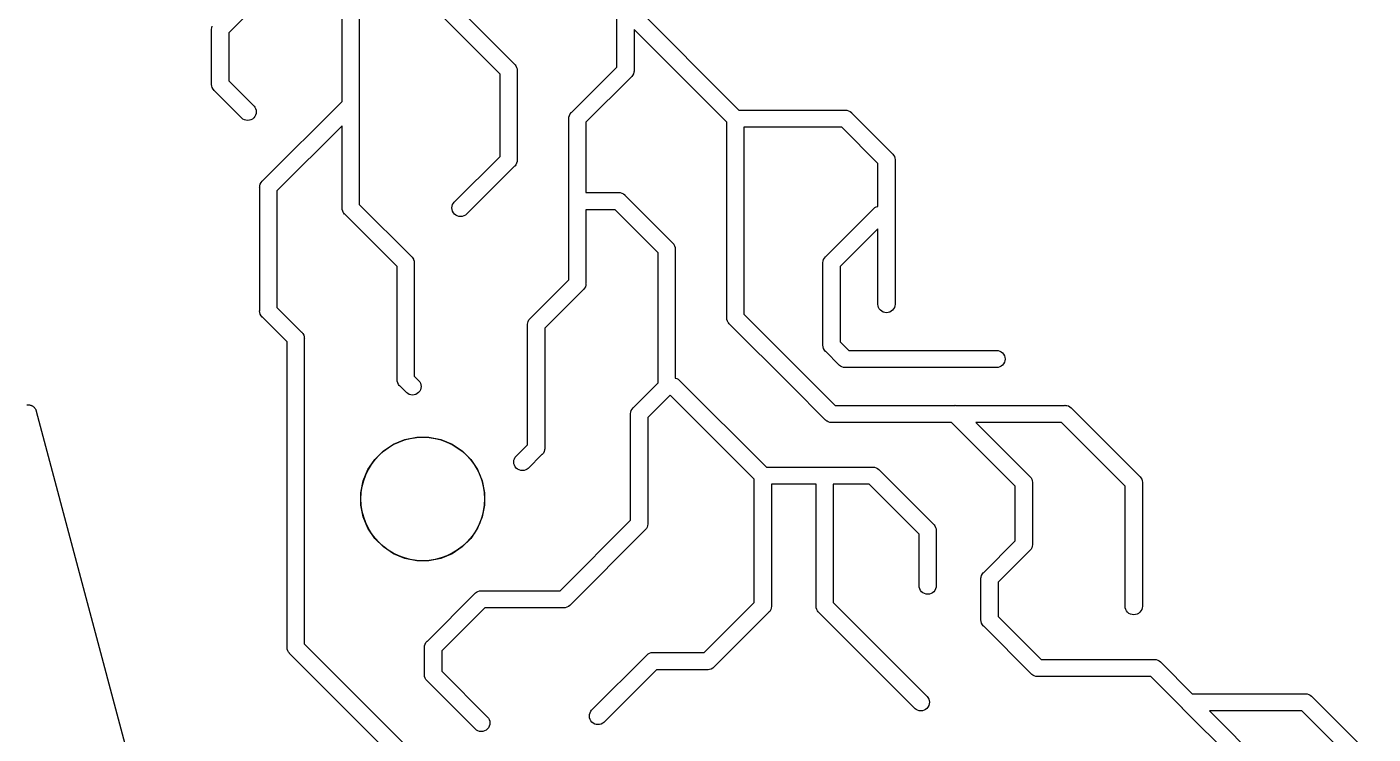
# Model space of a CAD drawing. Extents: x 5.02 to 6.67, y -5.6 to -2.91.
# Drawn here: x 5.846 to 6.617, y -4.278 to -3.873 of the extents above; entities that cross this region are included whole.
import ezdxf

# ---------------------------------------------------------------- set-up
doc = ezdxf.new("R2010")
doc.units = 0
doc.header["$MEASUREMENT"] = 0
doc.layers.add('BLACK', color=7, linetype='CONTINUOUS')

msp = doc.modelspace()

# ---------------------------------------------------------------- linework, layer by layer
at = {"layer": 'BLACK', "linetype": 'CONTINUOUS'}
for p, q in [((6.00394, -3.83373), (5.96161, -3.87605)), ((6.02657, -3.91528), (6.02657, -3.85637)), ((6.03642, -3.85457), (6.03642, -3.91708)), ((6.09154, -3.86017), (6.12536, -3.89399)), ((6.18406, -3.8956), (6.18406, -3.86245)), ((6.1939, -3.86017), (6.25401, -3.92028)), ((5.95177, -3.87377), (5.95184, -3.87305)), ((5.95184, -3.87305), (5.95212, -3.87212)), ((6.11713, -3.89968), (6.08331, -3.86586)), ((5.95175, -3.87402), (5.95177, -3.87377)), ((5.95177, -3.87426), (5.95175, -3.87402)), ((5.95177, -3.87377), (5.95177, -3.87377)), ((5.95177, -3.90527), (5.95177, -3.87426)), ((5.96161, -3.87605), (5.96161, -3.90347)), ((6.24705, -3.92724), (6.1939, -3.87409)), ((6.1939, -3.87409), (6.1939, -3.8974)), ((6.12536, -3.89399), (6.12554, -3.89414)), ((6.12554, -3.89414), (6.1257, -3.89433)), ((6.1257, -3.89433), (6.1257, -3.89433)), ((6.1257, -3.89433), (6.12608, -3.89479)), ((6.12608, -3.89479), (6.12616, -3.89489)), ((6.12616, -3.89489), (6.12662, -3.89575)), ((6.12662, -3.89575), (6.1269, -3.89667)), ((6.15811, -3.92155), (6.18406, -3.8956)), ((5.96161, -3.90347), (5.97609, -3.91795)), ((6.11713, -3.94678), (6.11713, -3.89968)), ((6.1269, -3.89667), (6.12697, -3.8974)), ((6.12697, -3.8974), (6.12697, -3.8974)), ((6.12697, -3.8974), (6.12699, -3.89764)), ((6.12699, -3.89764), (6.12697, -3.89788)), ((6.12697, -3.89788), (6.12697, -3.94858)), ((6.19229, -3.90129), (6.16634, -3.92724)), ((6.19247, -3.90113), (6.19229, -3.90129)), ((6.19263, -3.90095), (6.19247, -3.90113)), ((6.19309, -3.90039), (6.19263, -3.90095)), ((6.19263, -3.90095), (6.19263, -3.90095)), ((6.19355, -3.89953), (6.19309, -3.90039)), ((6.19309, -3.90039), (6.19309, -3.90039)), ((6.19383, -3.8986), (6.19355, -3.89953)), ((6.1939, -3.89788), (6.19383, -3.8986)), ((6.1939, -3.8974), (6.19392, -3.89764)), ((6.19392, -3.89764), (6.1939, -3.89788)), ((6.1939, -3.89788), (6.1939, -3.89788)), ((5.95175, -3.90551), (5.95177, -3.90527)), ((5.95184, -3.90648), (5.95175, -3.90551)), ((5.95212, -3.9074), (5.95184, -3.90648)), ((5.95258, -3.90826), (5.95212, -3.9074)), ((5.95281, -3.90854), (5.95258, -3.90826)), ((5.9532, -3.90901), (5.95281, -3.90854)), ((5.95338, -3.90916), (5.9532, -3.90901)), ((5.96913, -3.92491), (5.95338, -3.90916)), ((5.97609, -3.91795), (5.97655, -3.91851)), ((5.97655, -3.91851), (5.97701, -3.91937)), ((5.97701, -3.91937), (5.97729, -3.9203)), ((5.98094, -3.96092), (6.02657, -3.91528)), ((6.03642, -3.91708), (6.03644, -3.91732)), ((6.03644, -3.91732), (6.03642, -3.91756)), ((6.03642, -3.91756), (6.03642, -3.97434)), ((5.96969, -3.92537), (5.96913, -3.92491)), ((5.97055, -3.92583), (5.96969, -3.92537)), ((5.97148, -3.92611), (5.97055, -3.92583)), ((5.97244, -3.9262), (5.97148, -3.92611)), ((5.97341, -3.92611), (5.97244, -3.9262)), ((5.97433, -3.92583), (5.97341, -3.92611)), ((5.97519, -3.92537), (5.97433, -3.92583)), ((5.97594, -3.92476), (5.97519, -3.92537)), ((5.97655, -3.92401), (5.97594, -3.92476)), ((5.97701, -3.92315), (5.97655, -3.92401)), ((5.97729, -3.92222), (5.97701, -3.92315)), ((5.97729, -3.9203), (5.97739, -3.92126)), ((5.97739, -3.92126), (5.97729, -3.92222)), ((6.15647, -3.9252), (6.1565, -3.92496)), ((6.1565, -3.92544), (6.15647, -3.9252)), ((6.1565, -3.92496), (6.15657, -3.92423)), ((6.1565, -3.92496), (6.1565, -3.92496)), ((6.1565, -3.9722), (6.1565, -3.92544)), ((6.15657, -3.92423), (6.15685, -3.9233)), ((6.15685, -3.9233), (6.15731, -3.92245)), ((6.15731, -3.92245), (6.15792, -3.9217)), ((6.15792, -3.9217), (6.15811, -3.92155)), ((6.16634, -3.92724), (6.16634, -3.96752)), ((6.24705, -4.03913), (6.24705, -3.92724)), ((6.25401, -3.92028), (6.31472, -3.92028)), ((6.31472, -3.92028), (6.31496, -3.92025)), ((6.31496, -3.92025), (6.3152, -3.92028)), ((6.3152, -3.92028), (6.3152, -3.92028)), ((6.3152, -3.92028), (6.31593, -3.92035)), ((6.31593, -3.92035), (6.31685, -3.92063)), ((6.31685, -3.92063), (6.31771, -3.92109)), ((6.31771, -3.92109), (6.31846, -3.9217)), ((6.31846, -3.9217), (6.31861, -3.92189)), ((6.31861, -3.92189), (6.34189, -3.94517)), ((6.02657, -3.9292), (5.98917, -3.96661)), ((6.02657, -3.97614), (6.02657, -3.9292)), ((6.31292, -3.93012), (6.25689, -3.93012)), ((6.25689, -3.93012), (6.25689, -4.03733)), ((6.33366, -3.95086), (6.31292, -3.93012)), ((6.09084, -3.97307), (6.11713, -3.94678)), ((6.1269, -3.94978), (6.12662, -3.95071)), ((6.12697, -3.94906), (6.1269, -3.94978)), ((6.12697, -3.94858), (6.12699, -3.94882)), ((6.12699, -3.94882), (6.12697, -3.94906)), ((6.12697, -3.94906), (6.12697, -3.94906)), ((6.34189, -3.94517), (6.34208, -3.94532)), ((6.34208, -3.94532), (6.34223, -3.94551)), ((6.34223, -3.94551), (6.34223, -3.94551)), ((6.34223, -3.94551), (6.34269, -3.94607)), ((6.34269, -3.94607), (6.34269, -3.94607)), ((6.34269, -3.94607), (6.34315, -3.94693)), ((6.34315, -3.94693), (6.34343, -3.94785)), ((6.34343, -3.94785), (6.3435, -3.94858)), ((6.3435, -3.94858), (6.3435, -3.94858)), ((6.3435, -3.94858), (6.34353, -3.94882)), ((6.34353, -3.94882), (6.3435, -3.94906)), ((6.3435, -3.94906), (6.3435, -3.98007)), ((6.12536, -3.95247), (6.0978, -3.98003)), ((6.12554, -3.95232), (6.12536, -3.95247)), ((6.1257, -3.95213), (6.12554, -3.95232)), ((6.12616, -3.95157), (6.1257, -3.95213)), ((6.1257, -3.95213), (6.1257, -3.95213)), ((6.12662, -3.95071), (6.12616, -3.95157)), ((6.12616, -3.95157), (6.12616, -3.95157)), ((6.33366, -3.97547), (6.33366, -3.95086)), ((5.97931, -3.96457), (5.97933, -3.96433)), ((5.97933, -3.96481), (5.97931, -3.96457)), ((5.97933, -3.96433), (5.9794, -3.9636)), ((5.97933, -3.96433), (5.97933, -3.96433)), ((5.97933, -4.03519), (5.97933, -3.96481)), ((5.9794, -3.9636), (5.97968, -3.96267)), ((5.97968, -3.96267), (5.98014, -3.96182)), ((5.98014, -3.96182), (5.98076, -3.96107)), ((5.98076, -3.96107), (5.98094, -3.96092)), ((5.98917, -3.96661), (5.98917, -4.03339)), ((6.09038, -3.97363), (6.09084, -3.97307)), ((6.15647, -3.97244), (6.1565, -3.9722)), ((6.1565, -3.97268), (6.15647, -3.97244)), ((6.1565, -4.01765), (6.1565, -3.97268)), ((6.16634, -3.96752), (6.1848, -3.96752)), ((6.1848, -3.96752), (6.18504, -3.9675)), ((6.18504, -3.9675), (6.18528, -3.96752)), ((6.18528, -3.96752), (6.18528, -3.96752)), ((6.18528, -3.96752), (6.186, -3.96759)), ((6.186, -3.96759), (6.18693, -3.96787)), ((6.18693, -3.96787), (6.18779, -3.96833)), ((6.18779, -3.96833), (6.18854, -3.96894)), ((6.18854, -3.96894), (6.18869, -3.96913)), ((6.18869, -3.96913), (6.21591, -3.99635)), ((6.02655, -3.97638), (6.02657, -3.97614)), ((6.02665, -3.97734), (6.02655, -3.97638)), ((6.02693, -3.97827), (6.02665, -3.97734)), ((6.02738, -3.97913), (6.02693, -3.97827)), ((6.02757, -3.97935), (6.02738, -3.97913)), ((6.028, -3.97987), (6.02757, -3.97935)), ((6.02819, -3.98003), (6.028, -3.97987)), ((6.05807, -4.00991), (6.02819, -3.98003)), ((6.03642, -3.97434), (6.0663, -4.00422)), ((6.08954, -3.97638), (6.08964, -3.97541)), ((6.08964, -3.97734), (6.08954, -3.97638)), ((6.08964, -3.97541), (6.08992, -3.97449)), ((6.08992, -3.97827), (6.08964, -3.97734)), ((6.08992, -3.97449), (6.09038, -3.97363)), ((6.09038, -3.97913), (6.08992, -3.97827)), ((6.09099, -3.97987), (6.09038, -3.97913)), ((6.09174, -3.98049), (6.09099, -3.97987)), ((6.0926, -3.98095), (6.09174, -3.98049)), ((6.09352, -3.98123), (6.0926, -3.98095)), ((6.09449, -3.98132), (6.09352, -3.98123)), ((6.09545, -3.98123), (6.09449, -3.98132)), ((6.09638, -3.98095), (6.09545, -3.98123)), ((6.09724, -3.98049), (6.09638, -3.98095)), ((6.0978, -3.98003), (6.09724, -3.98049)), ((6.183, -3.97736), (6.16634, -3.97736)), ((6.16634, -3.97736), (6.16634, -4.01944)), ((6.20768, -4.00204), (6.183, -3.97736)), ((6.30378, -4.00422), (6.331, -3.97701)), ((6.331, -3.97701), (6.33115, -3.97682)), ((6.33115, -3.97682), (6.33134, -3.97666)), ((6.33134, -3.97666), (6.3319, -3.9762)), ((6.33134, -3.97666), (6.33134, -3.97666)), ((6.3319, -3.9762), (6.33275, -3.97575)), ((6.3319, -3.9762), (6.3319, -3.9762)), ((6.3319, -3.9762), (6.3319, -3.9762)), ((6.33275, -3.97575), (6.33366, -3.97547)), ((6.3435, -3.98007), (6.34353, -3.98031)), ((6.34353, -3.98031), (6.3435, -3.98056)), ((6.3435, -3.98056), (6.3435, -4.03174)), ((6.33366, -3.98826), (6.31201, -4.00991)), ((6.33366, -4.03174), (6.33366, -3.98826)), ((6.21591, -3.99635), (6.2161, -3.9965)), ((6.2161, -3.9965), (6.21625, -3.99669)), ((6.0663, -4.00422), (6.06649, -4.00438)), ((6.06649, -4.00438), (6.06664, -4.00456)), ((6.20768, -4.0767), (6.20768, -4.00204)), ((6.21625, -3.99669), (6.21625, -3.99669)), ((6.21625, -3.99669), (6.21663, -3.99715)), ((6.21663, -3.99715), (6.21671, -3.99725)), ((6.21671, -3.99725), (6.21717, -3.99811)), ((6.21717, -3.99811), (6.21745, -3.99904)), ((6.21745, -3.99904), (6.21752, -3.99976)), ((6.21752, -3.99976), (6.21752, -3.99976)), ((6.21752, -3.99976), (6.21754, -4)), ((6.21754, -4), (6.21752, -4.00024)), ((6.21752, -4.00024), (6.21752, -4.0739)), ((6.30297, -4.00513), (6.30359, -4.00438)), ((6.30359, -4.00438), (6.30378, -4.00422)), ((6.05807, -4.07456), (6.05807, -4.00991)), ((6.06664, -4.00456), (6.0671, -4.00513)), ((6.0671, -4.00513), (6.06748, -4.00583)), ((6.06748, -4.00583), (6.06756, -4.00598)), ((6.06756, -4.00598), (6.06784, -4.00691)), ((6.06784, -4.00691), (6.06791, -4.00763)), ((6.06791, -4.00763), (6.06791, -4.00763)), ((6.06791, -4.00763), (6.06794, -4.00787)), ((6.06794, -4.00787), (6.06791, -4.00812)), ((6.06791, -4.00812), (6.06791, -4.07276)), ((6.30214, -4.00787), (6.30217, -4.00763)), ((6.30217, -4.00812), (6.30214, -4.00787)), ((6.30217, -4.00763), (6.30224, -4.00691)), ((6.30217, -4.00763), (6.30217, -4.00763)), ((6.30217, -4.05488), (6.30217, -4.00812)), ((6.30224, -4.00691), (6.30252, -4.00598)), ((6.30252, -4.00598), (6.30297, -4.00513)), ((6.31201, -4.00991), (6.31201, -4.05308)), ((6.13449, -4.03966), (6.1565, -4.01765)), ((6.16634, -4.01944), (6.16636, -4.01969)), ((6.16636, -4.01969), (6.16634, -4.01993)), ((6.16473, -4.02334), (6.14272, -4.04535)), ((6.16491, -4.02318), (6.16473, -4.02334)), ((6.16507, -4.02299), (6.16491, -4.02318)), ((6.16553, -4.02243), (6.16507, -4.02299)), ((6.16507, -4.02299), (6.16507, -4.02299)), ((6.16599, -4.02158), (6.16553, -4.02243)), ((6.16627, -4.02065), (6.16599, -4.02158)), ((6.16634, -4.01993), (6.16627, -4.02065)), ((6.16634, -4.01993), (6.16634, -4.01993)), ((5.97931, -4.03543), (5.97933, -4.03519)), ((5.98917, -4.03339), (6.00331, -4.04753)), ((6.33373, -4.03246), (6.33366, -4.03174)), ((6.33401, -4.03339), (6.33373, -4.03246)), ((6.33447, -4.03424), (6.33401, -4.03339)), ((6.33509, -4.03499), (6.33447, -4.03424)), ((6.33584, -4.03561), (6.33509, -4.03499)), ((6.34208, -4.03499), (6.34133, -4.03561)), ((6.34269, -4.03424), (6.34208, -4.03499)), ((6.34315, -4.03339), (6.34269, -4.03424)), ((6.34343, -4.03246), (6.34315, -4.03339)), ((6.3435, -4.03174), (6.34343, -4.03246)), ((5.9794, -4.0364), (5.97931, -4.03543)), ((5.97968, -4.03733), (5.9794, -4.0364)), ((5.98014, -4.03818), (5.97968, -4.03733)), ((5.98037, -4.03846), (5.98014, -4.03818)), ((5.98076, -4.03893), (5.98037, -4.03846)), ((5.98094, -4.03908), (5.98076, -4.03893)), ((5.99508, -4.05322), (5.98094, -4.03908)), ((6.13287, -4.04307), (6.13295, -4.04234)), ((6.13295, -4.04234), (6.13323, -4.04141)), ((6.13323, -4.04141), (6.13368, -4.04056)), ((6.13368, -4.04056), (6.1343, -4.03981)), ((6.1343, -4.03981), (6.13449, -4.03966)), ((6.24702, -4.03937), (6.24705, -4.03913)), ((6.24712, -4.04033), (6.24702, -4.03937)), ((6.2474, -4.04126), (6.24712, -4.04033)), ((6.24786, -4.04212), (6.2474, -4.04126)), ((6.24804, -4.04234), (6.24786, -4.04212)), ((6.24847, -4.04287), (6.24804, -4.04234)), ((6.24866, -4.04302), (6.24847, -4.04287)), ((6.25689, -4.03733), (6.29105, -4.07149)), ((6.33669, -4.03606), (6.33584, -4.03561)), ((6.33762, -4.03635), (6.33669, -4.03606)), ((6.33858, -4.03644), (6.33762, -4.03635)), ((6.33955, -4.03635), (6.33858, -4.03644)), ((6.34048, -4.03606), (6.33955, -4.03635)), ((6.34133, -4.03561), (6.34048, -4.03606)), ((6.00331, -4.04753), (6.0035, -4.04768)), ((6.0035, -4.04768), (6.00365, -4.04787)), ((6.00365, -4.04787), (6.00365, -4.04787)), ((6.00365, -4.04787), (6.00388, -4.04816)), ((6.00388, -4.04816), (6.00411, -4.04843)), ((6.00411, -4.04843), (6.00457, -4.04929)), ((6.00457, -4.04929), (6.00485, -4.05022)), ((6.00485, -4.05022), (6.00492, -4.05094)), ((6.13285, -4.04331), (6.13287, -4.04307)), ((6.13287, -4.04355), (6.13285, -4.04331)), ((6.13287, -4.04307), (6.13287, -4.04307)), ((6.13287, -4.11213), (6.13287, -4.04355)), ((6.14272, -4.04535), (6.14272, -4.11393)), ((6.28409, -4.07845), (6.24866, -4.04302)), ((5.99508, -4.2281), (5.99508, -4.05322)), ((6.00492, -4.05094), (6.00492, -4.05094)), ((6.00492, -4.05094), (6.00495, -4.05118)), ((6.00495, -4.05118), (6.00492, -4.05142)), ((6.00492, -4.05142), (6.00492, -4.22631)), ((6.30214, -4.05512), (6.30217, -4.05488)), ((6.30224, -4.05608), (6.30214, -4.05512)), ((6.30252, -4.05701), (6.30224, -4.05608)), ((6.30297, -4.05787), (6.30252, -4.05701)), ((6.30343, -4.05842), (6.30297, -4.05787)), ((6.31201, -4.05308), (6.317, -4.05807)), ((6.317, -4.05807), (6.40182, -4.05807)), ((6.40182, -4.05807), (6.40254, -4.05814)), ((6.40254, -4.05814), (6.40347, -4.05842)), ((6.30359, -4.05861), (6.30343, -4.05842)), ((6.30378, -4.05877), (6.30359, -4.05861)), ((6.31131, -4.0663), (6.30378, -4.05877)), ((6.40347, -4.05842), (6.40432, -4.05888)), ((6.40432, -4.05888), (6.40507, -4.0595)), ((6.40507, -4.0595), (6.40569, -4.06024)), ((6.40569, -4.06574), (6.40507, -4.06649)), ((6.40569, -4.06024), (6.40614, -4.0611)), ((6.40614, -4.06488), (6.40569, -4.06574)), ((6.40614, -4.0611), (6.40642, -4.06203)), ((6.40642, -4.06396), (6.40614, -4.06488)), ((6.40642, -4.06203), (6.40652, -4.06299)), ((6.40652, -4.06299), (6.40642, -4.06396)), ((6.06791, -4.07276), (6.07058, -4.07543)), ((6.29105, -4.07149), (6.29105, -4.07149)), ((6.29105, -4.07149), (6.30913, -4.08957)), ((6.31146, -4.06649), (6.31131, -4.0663)), ((6.31165, -4.06664), (6.31146, -4.06649)), ((6.31221, -4.0671), (6.31165, -4.06664)), ((6.31307, -4.06756), (6.31221, -4.0671)), ((6.314, -4.06784), (6.31307, -4.06756)), ((6.31472, -4.06791), (6.314, -4.06784)), ((6.31496, -4.06794), (6.31472, -4.06791)), ((6.31472, -4.06791), (6.31472, -4.06791)), ((6.3152, -4.06791), (6.31496, -4.06794)), ((6.40182, -4.06791), (6.3152, -4.06791)), ((6.40254, -4.06784), (6.40182, -4.06791)), ((6.40347, -4.06756), (6.40254, -4.06784)), ((6.40432, -4.0671), (6.40347, -4.06756)), ((6.40507, -4.06649), (6.40432, -4.0671)), ((6.05805, -4.0748), (6.05807, -4.07456)), ((6.05814, -4.07577), (6.05805, -4.0748)), ((6.05842, -4.0767), (6.05814, -4.07577)), ((6.05888, -4.07755), (6.05842, -4.0767)), ((6.05934, -4.07811), (6.05888, -4.07755)), ((6.0595, -4.0783), (6.05934, -4.07811)), ((6.05968, -4.07845), (6.0595, -4.0783)), ((6.06362, -4.08239), (6.05968, -4.07845)), ((6.07104, -4.08149), (6.07043, -4.08224)), ((6.07058, -4.07543), (6.07104, -4.07599)), ((6.07104, -4.07599), (6.0715, -4.07685)), ((6.0715, -4.08063), (6.07104, -4.08149)), ((6.0715, -4.07685), (6.07178, -4.07778)), ((6.07178, -4.0797), (6.0715, -4.08063)), ((6.07178, -4.07778), (6.07187, -4.07874)), ((6.07187, -4.07874), (6.07178, -4.0797)), ((6.19354, -4.09084), (6.20768, -4.0767)), ((6.21752, -4.0739), (6.21843, -4.07417)), ((6.21843, -4.07417), (6.21928, -4.07463)), ((6.21928, -4.07463), (6.22003, -4.07524)), ((6.22003, -4.07524), (6.22019, -4.07543)), ((6.22019, -4.07543), (6.26975, -4.125)), ((6.30344, -4.0978), (6.28409, -4.07845)), ((6.28409, -4.07845), (6.28409, -4.07845)), ((5.84584, -4.08925), (5.846, -4.08924)), ((5.846, -4.08924), (5.84617, -4.08922)), ((5.84617, -4.08922), (5.84649, -4.08923)), ((5.84649, -4.08923), (5.84682, -4.08922)), ((5.84682, -4.08922), (5.84698, -4.08925)), ((5.84698, -4.08925), (5.84714, -4.08926)), ((5.84714, -4.08926), (5.84746, -4.08933)), ((6.06418, -4.08285), (6.06362, -4.08239)), ((6.06504, -4.08331), (6.06418, -4.08285)), ((6.06596, -4.08359), (6.06504, -4.08331)), ((6.06693, -4.08369), (6.06596, -4.08359)), ((6.06789, -4.08359), (6.06693, -4.08369)), ((6.06882, -4.08331), (6.06789, -4.08359)), ((6.06968, -4.08285), (6.06882, -4.08331)), ((6.07043, -4.08224), (6.06968, -4.08285)), ((6.21457, -4.08373), (6.20177, -4.09653)), ((6.2628, -4.13196), (6.21457, -4.08373)), ((5.84746, -4.08933), (5.84778, -4.08939)), ((5.84778, -4.08939), (5.84793, -4.08944)), ((5.84793, -4.08944), (5.84809, -4.08948)), ((5.84809, -4.08948), (5.84839, -4.08962)), ((5.84839, -4.08962), (5.84869, -4.08973)), ((5.84869, -4.08973), (5.84883, -4.08982)), ((5.84883, -4.08982), (5.84898, -4.08989)), ((5.84898, -4.08989), (5.84924, -4.09008)), ((5.84924, -4.09008), (5.84952, -4.09025)), ((5.84952, -4.09025), (5.84964, -4.09037)), ((5.84964, -4.09037), (5.84977, -4.09046)), ((5.84977, -4.09046), (5.84999, -4.0907)), ((5.84999, -4.0907), (5.85023, -4.09092)), ((5.85023, -4.09092), (5.85032, -4.09106)), ((5.85032, -4.09106), (5.85043, -4.09118)), ((5.85043, -4.09118), (5.8506, -4.09145)), ((5.8506, -4.09145), (5.85079, -4.09172)), ((5.85079, -4.09172), (5.85086, -4.09187)), ((5.85086, -4.09187), (5.85095, -4.09201)), ((5.85095, -4.09201), (5.85106, -4.09231)), ((5.85106, -4.09231), (5.85119, -4.09261)), ((5.85119, -4.09261), (5.85123, -4.09277)), ((5.85123, -4.09277), (5.85129, -4.09292)), ((5.85129, -4.09292), (5.92517, -4.36996)), ((6.19191, -4.09449), (6.19193, -4.09425)), ((6.19193, -4.09473), (6.19191, -4.09449)), ((6.19193, -4.09425), (6.192, -4.09352)), ((6.19193, -4.09425), (6.19193, -4.09425)), ((6.19193, -4.15544), (6.19193, -4.09473)), ((6.192, -4.09352), (6.19228, -4.0926)), ((6.19228, -4.0926), (6.19274, -4.09174)), ((6.19274, -4.09174), (6.19335, -4.09099)), ((6.19335, -4.09099), (6.19354, -4.09084)), ((6.20177, -4.09653), (6.20177, -4.15724)), ((6.30913, -4.08957), (6.37771, -4.08957)), ((6.37771, -4.08957), (6.37795, -4.08954)), ((6.37795, -4.08954), (6.37819, -4.08957)), ((6.37819, -4.08957), (6.4407, -4.08957)), ((6.4407, -4.08957), (6.44094, -4.08954)), ((6.44094, -4.08954), (6.44119, -4.08957)), ((6.44119, -4.08957), (6.44119, -4.08957)), ((6.44119, -4.08957), (6.44191, -4.08964)), ((6.44191, -4.08964), (6.44284, -4.08992)), ((6.44284, -4.08992), (6.44369, -4.09038)), ((6.44369, -4.09038), (6.44444, -4.09099)), ((6.44444, -4.09099), (6.4446, -4.09118)), ((6.4446, -4.09118), (6.48362, -4.13021)), ((6.30359, -4.09798), (6.30344, -4.0978)), ((6.30378, -4.09814), (6.30359, -4.09798)), ((6.30434, -4.0986), (6.30378, -4.09814)), ((6.30455, -4.09871), (6.30434, -4.0986)), ((6.30519, -4.09906), (6.30455, -4.09871)), ((6.30612, -4.09934), (6.30519, -4.09906)), ((6.30685, -4.09941), (6.30612, -4.09934)), ((6.30709, -4.09943), (6.30685, -4.09941)), ((6.30685, -4.09941), (6.30685, -4.09941)), ((6.30733, -4.09941), (6.30709, -4.09943)), ((6.37591, -4.09941), (6.30733, -4.09941)), ((6.4124, -4.1359), (6.37591, -4.09941)), ((6.43891, -4.09941), (6.38983, -4.09941)), ((6.38983, -4.09941), (6.42063, -4.13021)), ((6.47539, -4.1359), (6.43891, -4.09941)), ((6.05021, -4.11571), (6.05601, -4.11183)), ((6.05601, -4.11183), (6.06246, -4.10916)), ((6.06246, -4.10916), (6.06931, -4.1078)), ((6.06931, -4.1078), (6.07629, -4.1078)), ((6.07629, -4.1078), (6.08313, -4.10916)), ((6.08313, -4.10916), (6.08958, -4.11183)), ((6.08958, -4.11183), (6.09538, -4.11571)), ((6.12627, -4.11874), (6.13287, -4.11213)), ((6.04527, -4.12064), (6.05021, -4.11571)), ((6.09538, -4.11571), (6.10032, -4.12064)), ((6.12535, -4.12015), (6.12581, -4.1193)), ((6.12581, -4.1193), (6.12627, -4.11874)), ((6.1411, -4.11782), (6.13323, -4.1257)), ((6.14129, -4.11767), (6.1411, -4.11782)), ((6.14172, -4.11715), (6.14129, -4.11767)), ((6.14191, -4.11692), (6.14172, -4.11715)), ((6.14236, -4.11607), (6.14191, -4.11692)), ((6.14265, -4.11514), (6.14236, -4.11607)), ((6.14236, -4.11607), (6.14236, -4.11607)), ((6.14272, -4.11441), (6.14265, -4.11514)), ((6.14272, -4.11393), (6.14274, -4.11417)), ((6.14274, -4.11417), (6.14272, -4.11441)), ((6.14272, -4.11441), (6.14272, -4.11441)), ((6.03872, -4.13289), (6.04139, -4.12644)), ((6.04139, -4.12644), (6.04527, -4.12064)), ((6.10032, -4.12064), (6.1042, -4.12644)), ((6.1042, -4.12644), (6.10687, -4.13289)), ((6.12498, -4.12205), (6.12507, -4.12108)), ((6.12507, -4.12301), (6.12498, -4.12205)), ((6.12507, -4.12108), (6.12535, -4.12015)), ((6.12535, -4.12394), (6.12507, -4.12301)), ((6.12581, -4.12479), (6.12535, -4.12394)), ((6.12642, -4.12554), (6.12581, -4.12479)), ((6.12717, -4.12616), (6.12642, -4.12554)), ((6.12803, -4.12662), (6.12717, -4.12616)), ((6.12896, -4.1269), (6.12803, -4.12662)), ((6.12992, -4.12699), (6.12896, -4.1269)), ((6.13089, -4.1269), (6.12992, -4.12699)), ((6.13181, -4.12662), (6.13089, -4.1269)), ((6.13267, -4.12616), (6.13181, -4.12662)), ((6.13323, -4.1257), (6.13267, -4.12616)), ((6.26975, -4.125), (6.30291, -4.125)), ((6.30291, -4.125), (6.30315, -4.12498)), ((6.30315, -4.12498), (6.30339, -4.125)), ((6.30339, -4.125), (6.33047, -4.125)), ((6.33047, -4.125), (6.33071, -4.12498)), ((6.33071, -4.12498), (6.33095, -4.125)), ((6.33095, -4.125), (6.33095, -4.125)), ((6.33095, -4.125), (6.33167, -4.12507)), ((6.33167, -4.12507), (6.3326, -4.12535)), ((6.3326, -4.12535), (6.33346, -4.12581)), ((6.33346, -4.12581), (6.33421, -4.12642)), ((6.33421, -4.12642), (6.33436, -4.12661)), ((6.33436, -4.12661), (6.36551, -4.15777)), ((6.03736, -4.13974), (6.03872, -4.13289)), ((6.10687, -4.13289), (6.10823, -4.13974)), ((6.2628, -4.19267), (6.2628, -4.13196)), ((6.29823, -4.13484), (6.27264, -4.13484)), ((6.27264, -4.13484), (6.27264, -4.20448)), ((6.29823, -4.20448), (6.29823, -4.13484)), ((6.32867, -4.13484), (6.30807, -4.13484)), ((6.30807, -4.13484), (6.30807, -4.20269)), ((6.35728, -4.16346), (6.32867, -4.13484)), ((6.42063, -4.13021), (6.42082, -4.13036)), ((6.42082, -4.13036), (6.42097, -4.13055)), ((6.42097, -4.13055), (6.42097, -4.13055)), ((6.42097, -4.13055), (6.42143, -4.13111)), ((6.42143, -4.13111), (6.42189, -4.13197)), ((6.42189, -4.13197), (6.42217, -4.13289)), ((6.42217, -4.13289), (6.42224, -4.13362)), ((6.42224, -4.13362), (6.42224, -4.13362)), ((6.42224, -4.13362), (6.42227, -4.13386)), ((6.42227, -4.13386), (6.42224, -4.1341)), ((6.42224, -4.1341), (6.42224, -4.16905)), ((6.48362, -4.13021), (6.48381, -4.13036)), ((6.48381, -4.13036), (6.48397, -4.13055)), ((6.48397, -4.13055), (6.48397, -4.13055)), ((6.48397, -4.13055), (6.48443, -4.13111)), ((6.48443, -4.13111), (6.48488, -4.13197)), ((6.48488, -4.13197), (6.48517, -4.13289)), ((6.48517, -4.13289), (6.48524, -4.13362)), ((6.48524, -4.13362), (6.48524, -4.13362)), ((6.48524, -4.13362), (6.48526, -4.13386)), ((6.48526, -4.13386), (6.48524, -4.1341)), ((6.48524, -4.1341), (6.48524, -4.20497)), ((6.03736, -4.14672), (6.03736, -4.13974)), ((6.10823, -4.13974), (6.10823, -4.14672)), ((6.4124, -4.16725), (6.4124, -4.1359)), ((6.47539, -4.20497), (6.47539, -4.1359)), ((6.03872, -4.15356), (6.03736, -4.14672)), ((6.10823, -4.14672), (6.10687, -4.15356)), ((6.04139, -4.16001), (6.03872, -4.15356)), ((6.10687, -4.15356), (6.1042, -4.16001)), ((6.1515, -4.19587), (6.19193, -4.15544)), ((6.20163, -4.15867), (6.20142, -4.15937)), ((6.2017, -4.15845), (6.20163, -4.15867)), ((6.20177, -4.15772), (6.2017, -4.15845)), ((6.20177, -4.15724), (6.2018, -4.15748)), ((6.2018, -4.15748), (6.20177, -4.15772)), ((6.20177, -4.15772), (6.20177, -4.15772)), ((6.36551, -4.15777), (6.3657, -4.15792)), ((6.3657, -4.15792), (6.36586, -4.15811)), ((6.36586, -4.15811), (6.36632, -4.15867)), ((6.36632, -4.15867), (6.36632, -4.15867)), ((6.36632, -4.15867), (6.36677, -4.15952)), ((6.04527, -4.16582), (6.04139, -4.16001)), ((6.05021, -4.17075), (6.04527, -4.16582)), ((6.10032, -4.16582), (6.09538, -4.17075)), ((6.1042, -4.16001), (6.10032, -4.16582)), ((6.20016, -4.16113), (6.15719, -4.2041)), ((6.20035, -4.16098), (6.20016, -4.16113)), ((6.20078, -4.16045), (6.20035, -4.16098)), ((6.20096, -4.16023), (6.20078, -4.16045)), ((6.20142, -4.15937), (6.20096, -4.16023)), ((6.35728, -4.19315), (6.35728, -4.16346)), ((6.36677, -4.15952), (6.36705, -4.16045)), ((6.36705, -4.16045), (6.36713, -4.16118)), ((6.36713, -4.16118), (6.36713, -4.16118)), ((6.36713, -4.16118), (6.36715, -4.16142)), ((6.36715, -4.16142), (6.36713, -4.16166)), ((6.36713, -4.16166), (6.36713, -4.19315)), ((6.05601, -4.17463), (6.05021, -4.17075)), ((6.09538, -4.17075), (6.08958, -4.17463)), ((6.39433, -4.18533), (6.4124, -4.16725)), ((6.42063, -4.17294), (6.40256, -4.19101)), ((6.42082, -4.17279), (6.42063, -4.17294)), ((6.42125, -4.17227), (6.42082, -4.17279)), ((6.42143, -4.17204), (6.42125, -4.17227)), ((6.42189, -4.17118), (6.42143, -4.17204)), ((6.42217, -4.17026), (6.42189, -4.17118)), ((6.42224, -4.16953), (6.42217, -4.17026)), ((6.42224, -4.16905), (6.42227, -4.16929)), ((6.42227, -4.16929), (6.42224, -4.16953)), ((6.42224, -4.16953), (6.42224, -4.16953)), ((6.06246, -4.1773), (6.05601, -4.17463)), ((6.06931, -4.17866), (6.06246, -4.1773)), ((6.07629, -4.17866), (6.06931, -4.17866)), ((6.08313, -4.1773), (6.07629, -4.17866)), ((6.08958, -4.17463), (6.08313, -4.1773)), ((6.39269, -4.18898), (6.39272, -4.18874)), ((6.39272, -4.18922), (6.39269, -4.18898)), ((6.39272, -4.18873), (6.39279, -4.18801)), ((6.39272, -4.18874), (6.39272, -4.18873)), ((6.39272, -4.21236), (6.39272, -4.18922)), ((6.39279, -4.18801), (6.39307, -4.18708)), ((6.39307, -4.18708), (6.39353, -4.18623)), ((6.39353, -4.18623), (6.39414, -4.18548)), ((6.39414, -4.18548), (6.39433, -4.18533)), ((6.1028, -4.19729), (6.10299, -4.19714)), ((6.10299, -4.19714), (6.10355, -4.19668)), ((6.10299, -4.19714), (6.10299, -4.19714)), ((6.10355, -4.19668), (6.10441, -4.19622)), ((6.10355, -4.19668), (6.10355, -4.19668)), ((6.10355, -4.19668), (6.10355, -4.19668)), ((6.10441, -4.19622), (6.10533, -4.19594)), ((6.10533, -4.19594), (6.10606, -4.19587)), ((6.10606, -4.19587), (6.1063, -4.19584)), ((6.10606, -4.19587), (6.10606, -4.19587)), ((6.1063, -4.19584), (6.10654, -4.19587)), ((6.10654, -4.19587), (6.1515, -4.19587)), ((6.2628, -4.20269), (6.2628, -4.19267)), ((6.2628, -4.19267), (6.2628, -4.19267)), ((6.35735, -4.19388), (6.35728, -4.19315)), ((6.35764, -4.19481), (6.35735, -4.19388)), ((6.35809, -4.19566), (6.35764, -4.19481)), ((6.35871, -4.19641), (6.35809, -4.19566)), ((6.35946, -4.19703), (6.35871, -4.19641)), ((6.36031, -4.19748), (6.35946, -4.19703)), ((6.36495, -4.19703), (6.3641, -4.19748)), ((6.3657, -4.19641), (6.36495, -4.19703)), ((6.36632, -4.19566), (6.3657, -4.19641)), ((6.36677, -4.19481), (6.36632, -4.19566)), ((6.36705, -4.19388), (6.36677, -4.19481)), ((6.36713, -4.19315), (6.36705, -4.19388)), ((6.40256, -4.19101), (6.40256, -4.21056)), ((6.07543, -4.2247), (6.10265, -4.19748)), ((6.10265, -4.19748), (6.1028, -4.19729)), ((6.15629, -4.2049), (6.15544, -4.20536)), ((6.15704, -4.20428), (6.15629, -4.2049)), ((6.15719, -4.2041), (6.15704, -4.20428)), ((6.23418, -4.2313), (6.2628, -4.20269)), ((6.27264, -4.20497), (6.27257, -4.20569)), ((6.27264, -4.20448), (6.27266, -4.20472)), ((6.27266, -4.20472), (6.27264, -4.20497)), ((6.27264, -4.20497), (6.27264, -4.20497)), ((6.2982, -4.20472), (6.29823, -4.20448)), ((6.2983, -4.20569), (6.2982, -4.20472)), ((6.30807, -4.20269), (6.36192, -4.25653)), ((6.36124, -4.19776), (6.36031, -4.19748)), ((6.3622, -4.19786), (6.36124, -4.19776)), ((6.36317, -4.19776), (6.3622, -4.19786)), ((6.3641, -4.19748), (6.36317, -4.19776)), ((6.47546, -4.20569), (6.47539, -4.20497)), ((6.48524, -4.20497), (6.48517, -4.20569)), ((6.10834, -4.20571), (6.08366, -4.23038)), ((6.1533, -4.20571), (6.10834, -4.20571)), ((6.15354, -4.20573), (6.1533, -4.20571)), ((6.15378, -4.20571), (6.15354, -4.20573)), ((6.15451, -4.20564), (6.15378, -4.20571)), ((6.15378, -4.20571), (6.15378, -4.20571)), ((6.15544, -4.20536), (6.15451, -4.20564)), ((6.27103, -4.20838), (6.23987, -4.23953)), ((6.27121, -4.20822), (6.27103, -4.20838)), ((6.27164, -4.2077), (6.27121, -4.20822)), ((6.27183, -4.20747), (6.27164, -4.2077)), ((6.27229, -4.20662), (6.27183, -4.20747)), ((6.2725, -4.20591), (6.27229, -4.20662)), ((6.27257, -4.20569), (6.2725, -4.20591)), ((6.29858, -4.20662), (6.2983, -4.20569)), ((6.29904, -4.20747), (6.29858, -4.20662)), ((6.29938, -4.20788), (6.29904, -4.20747)), ((6.29965, -4.20822), (6.29938, -4.20788)), ((6.29984, -4.20838), (6.29965, -4.20822)), ((6.35496, -4.26349), (6.29984, -4.20838)), ((6.39269, -4.2126), (6.39272, -4.21236)), ((6.39279, -4.21356), (6.39269, -4.2126)), ((6.40256, -4.21056), (6.42724, -4.23524)), ((6.47575, -4.20662), (6.47546, -4.20569)), ((6.4762, -4.20747), (6.47575, -4.20662)), ((6.47682, -4.20822), (6.4762, -4.20747)), ((6.47757, -4.20884), (6.47682, -4.20822)), ((6.47842, -4.20929), (6.47757, -4.20884)), ((6.47935, -4.20957), (6.47842, -4.20929)), ((6.48031, -4.20967), (6.47935, -4.20957)), ((6.48128, -4.20957), (6.48031, -4.20967)), ((6.48221, -4.20929), (6.48128, -4.20957)), ((6.48306, -4.20884), (6.48221, -4.20929)), ((6.48381, -4.20822), (6.48306, -4.20884)), ((6.48443, -4.20747), (6.48381, -4.20822)), ((6.48488, -4.20662), (6.48443, -4.20747)), ((6.48517, -4.20569), (6.48488, -4.20662)), ((6.39307, -4.21449), (6.39279, -4.21356)), ((6.39353, -4.21535), (6.39307, -4.21449)), ((6.39398, -4.2159), (6.39353, -4.21535)), ((6.39414, -4.2161), (6.39398, -4.2159)), ((6.39433, -4.21625), (6.39414, -4.2161)), ((6.42155, -4.24347), (6.39433, -4.21625)), ((5.99505, -4.22835), (5.99508, -4.2281)), ((6.00492, -4.22631), (6.0729, -4.29429)), ((6.0738, -4.22835), (6.07382, -4.22811)), ((6.07382, -4.22811), (6.07389, -4.22738)), ((6.07382, -4.22811), (6.07382, -4.22811)), ((6.07389, -4.22738), (6.07417, -4.22645)), ((6.07417, -4.22645), (6.07463, -4.2256)), ((6.07463, -4.2256), (6.07524, -4.22485)), ((6.07524, -4.22485), (6.07543, -4.2247)), ((5.99515, -4.22931), (5.99505, -4.22835)), ((5.99543, -4.23024), (5.99515, -4.22931)), ((5.99589, -4.23109), (5.99543, -4.23024)), ((5.99635, -4.23165), (5.99589, -4.23109)), ((5.9965, -4.23184), (5.99635, -4.23165)), ((5.99669, -4.232), (5.9965, -4.23184)), ((6.06722, -4.30252), (5.99669, -4.232)), ((6.07382, -4.22859), (6.0738, -4.22835)), ((6.07382, -4.24385), (6.07382, -4.22859)), ((6.08366, -4.23038), (6.08366, -4.24206)), ((6.16958, -4.26441), (6.20107, -4.23291)), ((6.20107, -4.23291), (6.20123, -4.23272)), ((6.20123, -4.23272), (6.20155, -4.23246)), ((6.20155, -4.23246), (6.20198, -4.23211)), ((6.20198, -4.23211), (6.20283, -4.23165)), ((6.20283, -4.23165), (6.20376, -4.23137)), ((6.20376, -4.23137), (6.20448, -4.2313)), ((6.20448, -4.2313), (6.20472, -4.23128)), ((6.20448, -4.2313), (6.20448, -4.2313)), ((6.20472, -4.23128), (6.20497, -4.2313)), ((6.20497, -4.2313), (6.23418, -4.2313)), ((6.42724, -4.23524), (6.49188, -4.23524)), ((6.49188, -4.23524), (6.49213, -4.23521)), ((6.49213, -4.23521), (6.49237, -4.23524)), ((6.49237, -4.23524), (6.49237, -4.23524)), ((6.49237, -4.23524), (6.49309, -4.23531)), ((6.49309, -4.23531), (6.49402, -4.23559)), ((6.49402, -4.23559), (6.49487, -4.23605)), ((6.08366, -4.24206), (6.10995, -4.26834)), ((6.20676, -4.24114), (6.17654, -4.27137)), ((6.23598, -4.24114), (6.20676, -4.24114)), ((6.23622, -4.24117), (6.23598, -4.24114)), ((6.23646, -4.24114), (6.23622, -4.24117)), ((6.23719, -4.24107), (6.23646, -4.24114)), ((6.23646, -4.24114), (6.23646, -4.24114)), ((6.23811, -4.24079), (6.23719, -4.24107)), ((6.23897, -4.24033), (6.23811, -4.24079)), ((6.23972, -4.23972), (6.23897, -4.24033)), ((6.23987, -4.23953), (6.23972, -4.23972)), ((6.4217, -4.24365), (6.42155, -4.24347)), ((6.49487, -4.23605), (6.49562, -4.23666)), ((6.49562, -4.23666), (6.49578, -4.23685)), ((6.49578, -4.23685), (6.51385, -4.25492)), ((6.0738, -4.24409), (6.07382, -4.24385)), ((6.07389, -4.24506), (6.0738, -4.24409)), ((6.07417, -4.24599), (6.07389, -4.24506)), ((6.07463, -4.24684), (6.07417, -4.24599)), ((6.07509, -4.2474), (6.07463, -4.24684)), ((6.07524, -4.24759), (6.07509, -4.2474)), ((6.07543, -4.24775), (6.07524, -4.24759)), ((6.10299, -4.2753), (6.07543, -4.24775)), ((6.42189, -4.24381), (6.4217, -4.24365)), ((6.42194, -4.24385), (6.42189, -4.24381)), ((6.42189, -4.24381), (6.42189, -4.24381)), ((6.42245, -4.24427), (6.42194, -4.24385)), ((6.4233, -4.24473), (6.42245, -4.24427)), ((6.42423, -4.24501), (6.4233, -4.24473)), ((6.42496, -4.24508), (6.42423, -4.24501)), ((6.4252, -4.2451), (6.42496, -4.24508)), ((6.42496, -4.24508), (6.42496, -4.24508)), ((6.42544, -4.24508), (6.4252, -4.2451)), ((6.49009, -4.24508), (6.42544, -4.24508)), ((6.50816, -4.26315), (6.49009, -4.24508)), ((6.36192, -4.25653), (6.36238, -4.2571)), ((6.36238, -4.2571), (6.36284, -4.25795)), ((6.36284, -4.25795), (6.36312, -4.25888)), ((6.36312, -4.25888), (6.36321, -4.25984)), ((6.51385, -4.25492), (6.5785, -4.25492)), ((6.5785, -4.25492), (6.57874, -4.2549)), ((6.57874, -4.2549), (6.57898, -4.25492)), ((6.57898, -4.25492), (6.57898, -4.25492)), ((6.57898, -4.25492), (6.5797, -4.25499)), ((6.5797, -4.25499), (6.58063, -4.25527)), ((6.58063, -4.25527), (6.58149, -4.25573)), ((6.58149, -4.25573), (6.58224, -4.25635)), ((6.58224, -4.25635), (6.58239, -4.25653)), ((6.58239, -4.25653), (6.61748, -4.29163)), ((6.16838, -4.26675), (6.16866, -4.26582)), ((6.16866, -4.26582), (6.16912, -4.26497)), ((6.16912, -4.26497), (6.16958, -4.26441)), ((6.35552, -4.26395), (6.35496, -4.26349)), ((6.35638, -4.26441), (6.35552, -4.26395)), ((6.3573, -4.26469), (6.35638, -4.26441)), ((6.35827, -4.26479), (6.3573, -4.26469)), ((6.35923, -4.26469), (6.35827, -4.26479)), ((6.36016, -4.26441), (6.35923, -4.26469)), ((6.36102, -4.26395), (6.36016, -4.26441)), ((6.36176, -4.26334), (6.36102, -4.26395)), ((6.36238, -4.26259), (6.36176, -4.26334)), ((6.36284, -4.26173), (6.36238, -4.26259)), ((6.36312, -4.26081), (6.36284, -4.26173)), ((6.36321, -4.25984), (6.36312, -4.26081)), ((6.50831, -4.26334), (6.50816, -4.26315)), ((6.5085, -4.26349), (6.50831, -4.26334)), ((6.53638, -4.29137), (6.5085, -4.26349)), ((6.5085, -4.26349), (6.5085, -4.26349)), ((6.5767, -4.26476), (6.52369, -4.26476)), ((6.52369, -4.26476), (6.58205, -4.32312)), ((6.60925, -4.29731), (6.5767, -4.26476)), ((6.11041, -4.2744), (6.1098, -4.27515)), ((6.10995, -4.26834), (6.11041, -4.26891)), ((6.11041, -4.26891), (6.11087, -4.26976)), ((6.11087, -4.27355), (6.11041, -4.2744)), ((6.11087, -4.26976), (6.11115, -4.27069)), ((6.11115, -4.27262), (6.11087, -4.27355)), ((6.11115, -4.27069), (6.11124, -4.27165)), ((6.11124, -4.27165), (6.11115, -4.27262)), ((6.16828, -4.26772), (6.16838, -4.26675)), ((6.16838, -4.26868), (6.16828, -4.26772)), ((6.16866, -4.26961), (6.16838, -4.26868)), ((6.16912, -4.27046), (6.16866, -4.26961)), ((6.16973, -4.27121), (6.16912, -4.27046)), ((6.17048, -4.27183), (6.16973, -4.27121)), ((6.17134, -4.27229), (6.17048, -4.27183)), ((6.17226, -4.27257), (6.17134, -4.27229)), ((6.17323, -4.27266), (6.17226, -4.27257)), ((6.17419, -4.27257), (6.17323, -4.27266)), ((6.17512, -4.27229), (6.17419, -4.27257)), ((6.17598, -4.27183), (6.17512, -4.27229)), ((6.17654, -4.27137), (6.17598, -4.27183)), ((6.10355, -4.27577), (6.10299, -4.2753)), ((6.10441, -4.27622), (6.10355, -4.27577)), ((6.10533, -4.2765), (6.10441, -4.27622)), ((6.1063, -4.2766), (6.10533, -4.2765)), ((6.10726, -4.2765), (6.1063, -4.2766)), ((6.10819, -4.27622), (6.10726, -4.2765)), ((6.10905, -4.27577), (6.10819, -4.27622)), ((6.1098, -4.27515), (6.10905, -4.27577))]:
    msp.add_line(p, q, dxfattribs=at)
at = {"layer": 'BLACK'}
msp.add_circle((6.0728, -4.14323), 0.03543, dxfattribs=at)

doc.saveas('drawing.dxf')
